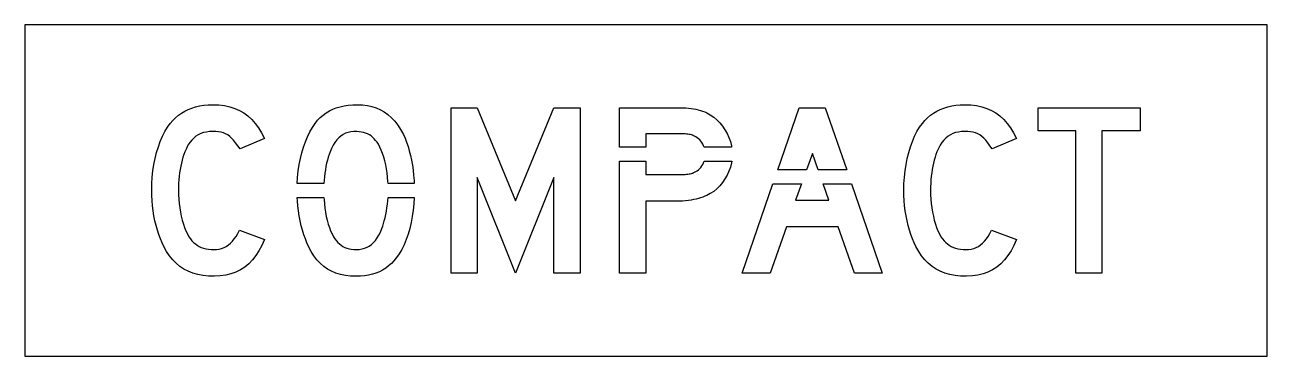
# Model space of a CAD drawing. Extents: x 0 to 45, y 0 to 12.
import ezdxf

# ---------------------------------------------------------------- set-up
doc = ezdxf.new("R2010")
doc.units = 0
doc.layers.add('CUT', color=7, linetype='Continuous')
doc.layers.add('OUTSIDE', color=1, linetype='Continuous')

msp = doc.modelspace()

# ---------------------------------------------------------------- linework, layer by layer
at = {"layer": 'CUT'}
for points in [[(8.1081, 3.3462), (7.9629, 3.2262), (7.8081, 3.1248), (7.6419, 3.042), (7.4649, 2.9778), (7.2777, 2.9316), (7.0785, 2.904), (6.8685, 2.895), (6.6537, 2.9016), (6.4521, 2.9232), (6.2625, 2.9586), (6.0849, 3.0096), (5.9187, 3.075), (5.7633, 3.1554), (5.6181, 3.2514), (5.4837, 3.3624), (5.3583, 3.4896), (5.2425, 3.633), (5.1357, 3.7926), (5.0367, 3.9684), (4.9707, 4.1046), (4.9089, 4.2498), (4.8525, 4.4028), (4.8009, 4.5636), (4.7541, 4.7304), (4.7133, 4.9026), (4.6779, 5.0802), (4.6485, 5.2614), (4.6251, 5.4456), (4.6083, 5.6328), (4.5981, 5.8212), (4.5945, 6.0108), (4.5999, 6.2472), (4.6155, 6.4824), (4.6407, 6.7146), (4.6761, 6.9426), (4.7205, 7.164), (4.7739, 7.3788), (4.8357, 7.5846), (4.9065, 7.7808), (4.9857, 7.9644), (5.0721, 8.1354), (5.1669, 8.2914), (5.2683, 8.4318), (5.3613, 8.538), (5.4597, 8.6352), (5.5647, 8.7234), (5.6763, 8.8026), (5.7939, 8.8728), (5.9187, 8.934), (6.0495, 8.9862), (6.1869, 9.0288), (6.3315, 9.0624), (6.4821, 9.0858), (6.6405, 9.1002), (6.8055, 9.105), (7.0245, 9.0972), (7.2309, 9.0732), (7.4235, 9.033), (7.6047, 8.976), (7.7739, 8.9016), (7.9317, 8.8104), (8.0793, 8.7018), (8.2167, 8.5752), (8.3445, 8.43), (8.4639, 8.2668), (8.5755, 8.085), (8.6787, 7.884), (7.7949, 7.5054), (7.7133, 7.6236), (7.6365, 7.7274), (7.5633, 7.8174), (7.4913, 7.8936), (7.4199, 7.9578), (7.3473, 8.0106), (7.2723, 8.0526), (7.1931, 8.0856), (7.1079, 8.109), (7.0161, 8.1252), (6.9159, 8.1342), (6.8055, 8.1366), (6.6879, 8.1324), (6.5769, 8.1186), (6.4725, 8.0958), (6.3747, 8.0628), (6.2829, 8.0196), (6.1977, 7.9656), (6.1173, 7.9008), (6.0429, 7.8252), (5.9733, 7.737), (5.9091, 7.6374), (5.8497, 7.5252), (5.7945, 7.3998), (5.7591, 7.3074), (5.7267, 7.2078), (5.6967, 7.1028), (5.6691, 6.993), (5.6451, 6.8784), (5.6235, 6.7608), (5.6055, 6.6396), (5.5905, 6.516), (5.5785, 6.3906), (5.5701, 6.264), (5.5647, 6.1374), (5.5629, 6.0108), (5.5665, 5.8476), (5.5749, 5.6856), (5.5899, 5.5254), (5.6097, 5.3682), (5.6355, 5.2146), (5.6661, 5.0658), (5.7009, 4.923), (5.7411, 4.7862), (5.7855, 4.6578), (5.8335, 4.5372), (5.8863, 4.4268), (5.9421, 4.3266), (5.9961, 4.251), (6.0531, 4.1826), (6.1131, 4.1208), (6.1767, 4.0656), (6.2445, 4.0176), (6.3159, 3.9762), (6.3915, 3.9414), (6.4725, 3.9132), (6.5577, 3.891), (6.6489, 3.8754), (6.7449, 3.8664), (6.8475, 3.8634), (6.9453, 3.8676), (7.0389, 3.8808), (7.1283, 3.9036), (7.2141, 3.9354), (7.2957, 3.9774), (7.3737, 4.029), (7.4481, 4.0908), (7.5195, 4.1628), (7.5873, 4.245), (7.6527, 4.3386), (7.7145, 4.4424), (7.7739, 4.5576), (8.6787, 4.221), (8.5845, 4.0092), (8.4807, 3.816), (8.3667, 3.6408), (8.2425, 3.4842)], [(13.0989, 6.7878), (13.0713, 6.9342), (13.0383, 7.0746), (13.0011, 7.209), (12.9591, 7.3368), (12.9123, 7.4568), (12.8613, 7.5696), (12.8055, 7.6734), (12.7569, 7.749), (12.7065, 7.8162), (12.6543, 7.8762), (12.5985, 7.9296), (12.5403, 7.9758), (12.4791, 8.016), (12.4143, 8.0496), (12.3453, 8.0778), (12.2727, 8.1), (12.1953, 8.1174), (12.1131, 8.1294), (12.0261, 8.1366), (11.9139, 8.1366), (11.8083, 8.1264), (11.7093, 8.1048), (11.6163, 8.0724), (11.5293, 8.0286), (11.4477, 7.9734), (11.3709, 7.9074), (11.2995, 7.8294), (11.2329, 7.74), (11.1705, 7.6386), (11.1123, 7.5252), (11.0577, 7.3998), (11.0223, 7.3068), (10.9899, 7.2066), (10.9599, 7.0998), (10.9323, 6.9876), (10.9083, 6.8706), (10.8867, 6.75), (10.8687, 6.6264), (10.8537, 6.5004), (10.8417, 6.3726), (10.8337, 6.251), (9.8642, 6.251), (9.8787, 6.4746), (9.9039, 6.7086), (9.9381, 6.936), (9.9819, 7.1562), (10.0341, 7.3686), (10.0947, 7.572), (10.1637, 7.7658), (10.2399, 7.9494), (10.3233, 8.1222), (10.4139, 8.283), (10.5105, 8.4318), (10.6029, 8.5422), (10.7007, 8.6424), (10.8039, 8.7324), (10.9137, 8.8122), (11.0301, 8.8818), (11.1525, 8.9424), (11.2827, 8.9928), (11.4195, 9.0336), (11.5647, 9.0654), (11.7171, 9.0876), (11.8779, 9.1008), (12.0477, 9.105), (12.2319, 9.0984), (12.4077, 9.0768), (12.5739, 9.0414), (12.7311, 8.9904), (12.8805, 8.925), (13.0209, 8.8446), (13.1541, 8.7486), (13.2795, 8.6376), (13.3977, 8.5104), (13.5087, 8.367), (13.6125, 8.2074), (13.7109, 8.0316), (13.7715, 7.8954), (13.8279, 7.7502), (13.8795, 7.5972), (13.9263, 7.4364), (13.9683, 7.2696), (14.0055, 7.0974), (14.0367, 6.9198), (14.0631, 6.7386), (14.0835, 6.5544), (14.0985, 6.3672), (14.1041, 6.251), (13.1562, 6.251), (13.1529, 6.3204), (13.1397, 6.4806), (13.1217, 6.6366)], [(16.3845, 3), (15.4371, 3), (15.4371, 9), (16.3845, 9), (17.7741, 5.6316), (19.1637, 9), (20.1105, 9), (20.1105, 3), (19.1637, 3), (19.1637, 6.4734), (17.7741, 3), (16.3845, 6.4734)], [(24.4449, 7.8312), (24.3993, 7.8744), (24.3513, 7.9134), (24.2997, 7.9476), (24.2589, 7.9674), (24.2199, 7.9842), (24.1815, 7.9992), (24.1431, 8.0118), (24.1041, 8.0226), (24.0633, 8.0316), (24.0195, 8.0388), (23.9727, 8.0442), (23.9211, 8.0478), (23.8641, 8.0508), (23.8017, 8.052), (23.7315, 8.0526), (22.4895, 8.0526), (22.4895, 7.5668), (21.5421, 7.5668), (21.5421, 9), (23.6055, 9), (23.7231, 8.9988), (23.8341, 8.9964), (23.9391, 8.991), (24.0387, 8.9838), (24.1335, 8.9736), (24.2235, 8.9604), (24.3099, 8.9442), (24.3927, 8.925), (24.4725, 8.9022), (24.5499, 8.8758), (24.6255, 8.8452), (24.6999, 8.8104), (24.8289, 8.7396), (24.9513, 8.6544), (25.0665, 8.556), (25.1739, 8.4462), (25.2723, 8.3262), (25.3605, 8.1972), (25.4379, 8.061), (25.5033, 7.9188), (25.5555, 7.7712), (25.5945, 7.6212), (25.6029, 7.5668), (24.6104, 7.5668), (24.5871, 7.6224), (24.5577, 7.6788), (24.5241, 7.7328), (24.4863, 7.7838)], [(28.9947, 9), (29.77, 6.7457), (28.7385, 6.7457), (28.5315, 7.3368), (28.3173, 6.7457), (27.2723, 6.7457), (28.0473, 9)], [(35.4849, 3.4842), (35.3505, 3.3462), (35.2053, 3.2262), (35.0505, 3.1248), (34.8843, 3.042), (34.7073, 2.9778), (34.5201, 2.9316), (34.3209, 2.904), (34.1109, 2.895), (33.8961, 2.9016), (33.6945, 2.9232), (33.5049, 2.9586), (33.3273, 3.0096), (33.1611, 3.075), (33.0057, 3.1554), (32.8605, 3.2514), (32.7261, 3.3624), (32.6007, 3.4896), (32.4849, 3.633), (32.3781, 3.7926), (32.2791, 3.9684), (32.2131, 4.1046), (32.1513, 4.2498), (32.0949, 4.4028), (32.0433, 4.5636), (31.9965, 4.7304), (31.9557, 4.9026), (31.9203, 5.0802), (31.8909, 5.2614), (31.8675, 5.4456), (31.8507, 5.6328), (31.8405, 5.8212), (31.8369, 6.0108), (31.8423, 6.2472), (31.8579, 6.4824), (31.8831, 6.7146), (31.9185, 6.9426), (31.9629, 7.164), (32.0163, 7.3788), (32.0781, 7.5846), (32.1489, 7.7808), (32.2281, 7.9644), (32.3145, 8.1354), (32.4093, 8.2914), (32.5107, 8.4318), (32.6037, 8.538), (32.7021, 8.6352), (32.8071, 8.7234), (32.9187, 8.8026), (33.0363, 8.8728), (33.1611, 8.934), (33.2919, 8.9862), (33.4293, 9.0288), (33.5739, 9.0624), (33.7245, 9.0858), (33.8829, 9.1002), (34.0479, 9.105), (34.2669, 9.0972), (34.4733, 9.0732), (34.6659, 9.033), (34.8471, 8.976), (35.0163, 8.9016), (35.1741, 8.8104), (35.3217, 8.7018), (35.4591, 8.5752), (35.5869, 8.43), (35.7063, 8.2668), (35.8179, 8.085), (35.9211, 7.884), (35.0373, 7.5054), (34.9557, 7.6236), (34.8789, 7.7274), (34.8057, 7.8174), (34.7337, 7.8936), (34.6623, 7.9578), (34.5897, 8.0106), (34.5147, 8.0526), (34.4355, 8.0856), (34.3503, 8.109), (34.2585, 8.1252), (34.1583, 8.1342), (34.0479, 8.1366), (33.9303, 8.1324), (33.8193, 8.1186), (33.7149, 8.0958), (33.6171, 8.0628), (33.5253, 8.0196), (33.4401, 7.9656), (33.3597, 7.9008), (33.2853, 7.8252), (33.2157, 7.737), (33.1515, 7.6374), (33.0921, 7.5252), (33.0369, 7.3998), (33.0015, 7.3074), (32.9691, 7.2078), (32.9391, 7.1028), (32.9115, 6.993), (32.8875, 6.8784), (32.8659, 6.7608), (32.8479, 6.6396), (32.8329, 6.516), (32.8209, 6.3906), (32.8125, 6.264), (32.8071, 6.1374), (32.8053, 6.0108), (32.8089, 5.8476), (32.8173, 5.6856), (32.8323, 5.5254), (32.8521, 5.3682), (32.8779, 5.2146), (32.9085, 5.0658), (32.9433, 4.923), (32.9835, 4.7862), (33.0279, 4.6578), (33.0759, 4.5372), (33.1287, 4.4268), (33.1845, 4.3266), (33.2385, 4.251), (33.2955, 4.1826), (33.3555, 4.1208), (33.4191, 4.0656), (33.4869, 4.0176), (33.5583, 3.9762), (33.6339, 3.9414), (33.7149, 3.9132), (33.8001, 3.891), (33.8913, 3.8754), (33.9873, 3.8664), (34.0899, 3.8634), (34.1877, 3.8676), (34.2813, 3.8808), (34.3707, 3.9036), (34.4565, 3.9354), (34.5381, 3.9774), (34.6161, 4.029), (34.6905, 4.0908), (34.7619, 4.1628), (34.8297, 4.245), (34.8951, 4.3386), (34.9569, 4.4424), (35.0163, 4.5576), (35.9211, 4.221), (35.8269, 4.0092), (35.7231, 3.816), (35.6091, 3.6408)], [(38.0685, 8.1576), (36.7005, 8.1576), (36.7005, 9), (40.4055, 9), (40.4055, 8.1576), (39.0159, 8.1576), (39.0159, 3), (38.0685, 3)], [(25.2723, 6.2898), (25.1739, 6.171), (25.0665, 6.0636), (24.9513, 5.9682), (24.8289, 5.8872), (24.6999, 5.8212), (24.6297, 5.7906), (24.5559, 5.7618), (24.4785, 5.7348), (24.3975, 5.7102), (24.3123, 5.688), (24.2235, 5.6682), (24.1311, 5.6514), (24.0339, 5.637), (23.9331, 5.6256), (23.8281, 5.6172), (23.7189, 5.6124), (23.6055, 5.6106), (22.4895, 5.6106), (22.4895, 3), (21.5421, 3), (21.5421, 7.0648), (22.4895, 7.0648), (22.4895, 6.579), (23.7315, 6.579), (23.8017, 6.5796), (23.8641, 6.5808), (23.9211, 6.5838), (23.9727, 6.5874), (24.0195, 6.5928), (24.0633, 6.6), (24.1041, 6.609), (24.1431, 6.6192), (24.1815, 6.6324), (24.2199, 6.6474), (24.2589, 6.6642), (24.2997, 6.684), (24.3513, 6.714), (24.3993, 6.75), (24.4449, 6.792), (24.4863, 6.8388), (24.5241, 6.8898), (24.5577, 6.945), (24.5871, 7.0026), (24.6117, 7.0632), (24.6122, 7.0648), (25.6039, 7.0648), (25.5945, 7.002), (25.5555, 6.8484), (25.5033, 6.699), (25.4379, 6.555), (25.3605, 6.4182)], [(28.1355, 6.2437), (27.9213, 5.6526), (29.1213, 5.6526), (28.9143, 6.2437), (29.9426, 6.2437), (31.0581, 3), (30.0477, 3), (29.4579, 4.6842), (27.5841, 4.6842), (26.9949, 3), (25.9845, 3), (27.0997, 6.2437)], [(13.8825, 4.4154), (13.8141, 4.2192), (13.7373, 4.0356), (13.6527, 3.8646), (13.5591, 3.7086), (13.4577, 3.5682), (13.3707, 3.4578), (13.2771, 3.3576), (13.1775, 3.2676), (13.0719, 3.1878), (12.9603, 3.1182), (12.8421, 3.0576), (12.7179, 3.0072), (12.5877, 2.9664), (12.4515, 2.9346), (12.3087, 2.9124), (12.1599, 2.8992), (12.0051, 2.895), (11.8011, 2.9016), (11.6097, 2.9232), (11.4309, 2.9586), (11.2629, 3.0096), (11.1063, 3.075), (10.9605, 3.1554), (10.8249, 3.2514), (10.6983, 3.3624), (10.5813, 3.4896), (10.4727, 3.633), (10.3719, 3.7926), (10.2789, 3.9684), (10.2177, 4.1004), (10.1601, 4.2438), (10.1067, 4.3968), (10.0575, 4.5576), (10.0131, 4.7262), (9.9735, 4.9002), (9.9399, 5.0784), (9.9111, 5.2596), (9.8883, 5.4426), (9.8715, 5.6262), (9.8647, 5.749), (10.8332, 5.749), (10.8369, 5.673), (10.8495, 5.5164), (10.8675, 5.3616), (10.8909, 5.2104), (10.9185, 5.0634), (10.9509, 4.9212), (10.9887, 4.7856), (11.0307, 4.6572), (11.0775, 4.5372), (11.1285, 4.4268), (11.1843, 4.3266), (11.2329, 4.251), (11.2845, 4.1826), (11.3391, 4.1208), (11.3973, 4.0656), (11.4585, 4.0176), (11.5239, 3.9762), (11.5929, 3.9414), (11.6661, 3.9132), (11.7441, 3.891), (11.8263, 3.8754), (11.9133, 3.8664), (12.0051, 3.8634), (12.1125, 3.8682), (12.2127, 3.8826), (12.3069, 3.9078), (12.3951, 3.9426), (12.4779, 3.9882), (12.5553, 4.0446), (12.6279, 4.1118), (12.6963, 4.1904), (12.7605, 4.2804), (12.8205, 4.3824), (12.8775, 4.4958), (12.9315, 4.6212), (12.9627, 4.7052), (12.9927, 4.8), (13.0209, 4.9032), (13.0479, 5.013), (13.0725, 5.1294), (13.0947, 5.25), (13.1145, 5.3736), (13.1313, 5.499), (13.1451, 5.6244), (13.1547, 5.749), (14.1055, 5.749), (14.0913, 5.5176), (14.0679, 5.2854), (14.0349, 5.0574), (13.9929, 4.836), (13.9419, 4.6212)]]:
    msp.add_lwpolyline(points, close=True, dxfattribs=at)
at = {"layer": 'OUTSIDE'}
msp.add_lwpolyline([(0, 0), (45, 0), (45, 12), (0, 12)], close=True, dxfattribs=at)

doc.saveas('drawing.dxf')
